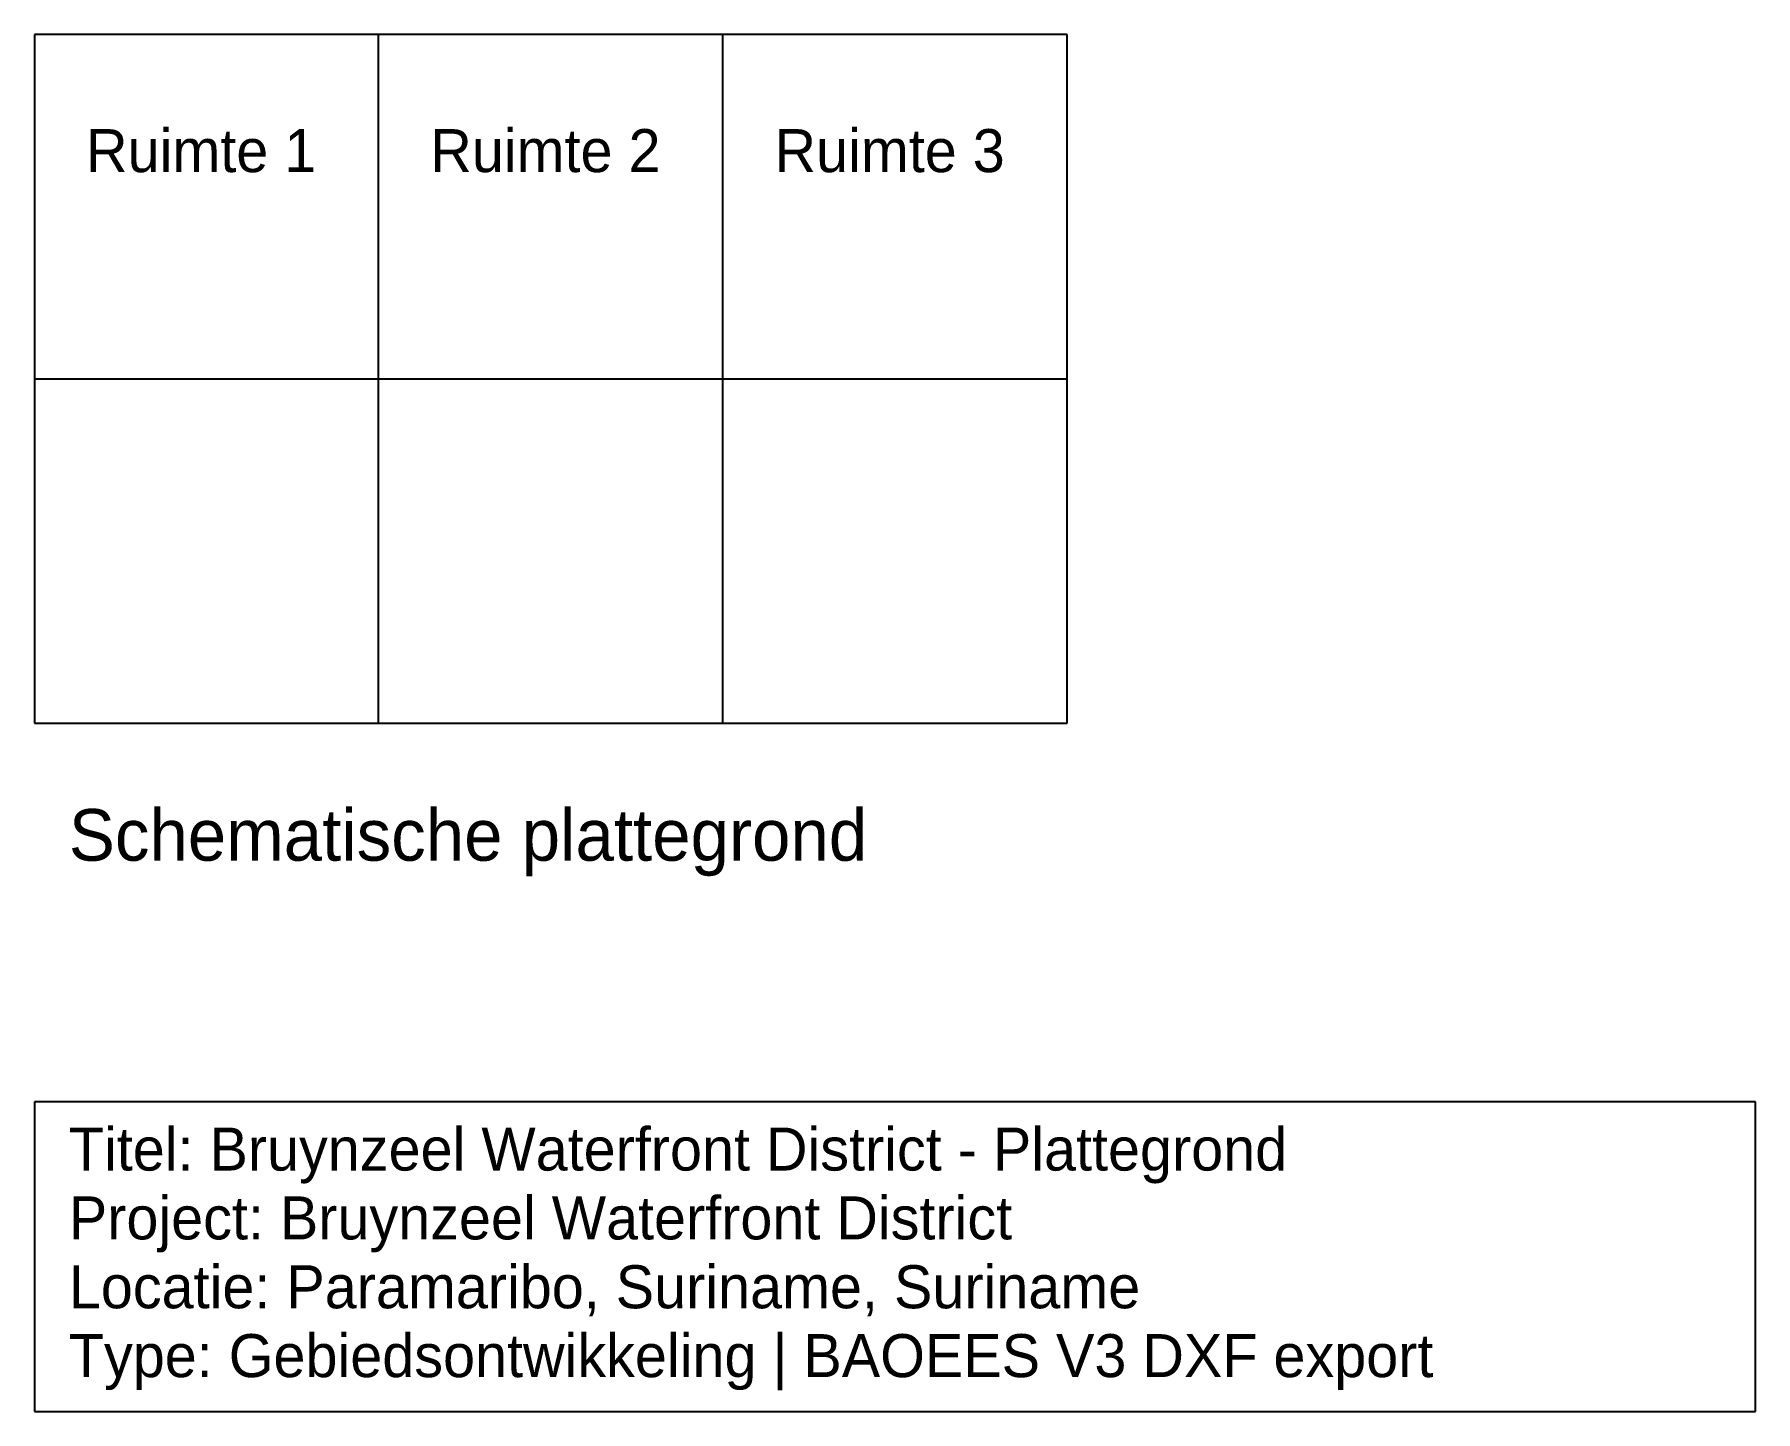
# Model space of a CAD drawing. Extents: x 0 to 100, y -40 to 40.
import ezdxf

# ---------------------------------------------------------------- set-up
doc = ezdxf.new("R2010")
doc.units = 0
for name, color, linetype in [('BAOEES_GEOMETRY', 7, 'CONTINUOUS'), ('BAOEES_PROJECT', 7, 'CONTINUOUS'), ('BAOEES_TEXT', 7, 'CONTINUOUS')]:
    doc.layers.add(name, color=color, linetype=linetype)

msp = doc.modelspace()

# ---------------------------------------------------------------- linework, layer by layer
at = {"layer": 'BAOEES_GEOMETRY'}
for p, q in [((60, 40), (0, 40)), ((0, 40), (0, 0)), ((20, 0), (20, 40)), ((40, 0), (40, 40)), ((60, 0), (60, 40)), ((0, 20), (60, 20)), ((0, 0), (60, 0))]:
    msp.add_line(p, q, dxfattribs=at)
at = {"layer": 'BAOEES_PROJECT'}
for p, q in [((100, -22), (0, -22)), ((0, -22), (0, -40)), ((100, -40), (100, -22)), ((0, -40), (100, -40))]:
    msp.add_line(p, q, dxfattribs=at)

# ---------------------------------------------------------------- texts
at = {"layer": 'BAOEES_TEXT'}
for s, height, p in [('Ruimte 1', 2.5, (3, 32)), ('Ruimte 2', 2.5, (23, 32)), ('Ruimte 3', 2.5, (43, 32)), ('Schematische plattegrond', 3, (2, -8)), ('Titel: Bruynzeel Waterfront District - Plattegrond', 2.5, (2, -26)), ('Project: Bruynzeel Waterfront District', 2.5, (2, -30)), ('Locatie: Paramaribo, Suriname, Suriname', 2.5, (2, -34)), ('Type: Gebiedsontwikkeling | BAOEES V3 DXF export', 2.5, (2, -38))]:
    msp.add_text(s, height=height, dxfattribs=at).set_placement(p)

doc.saveas('drawing.dxf')
